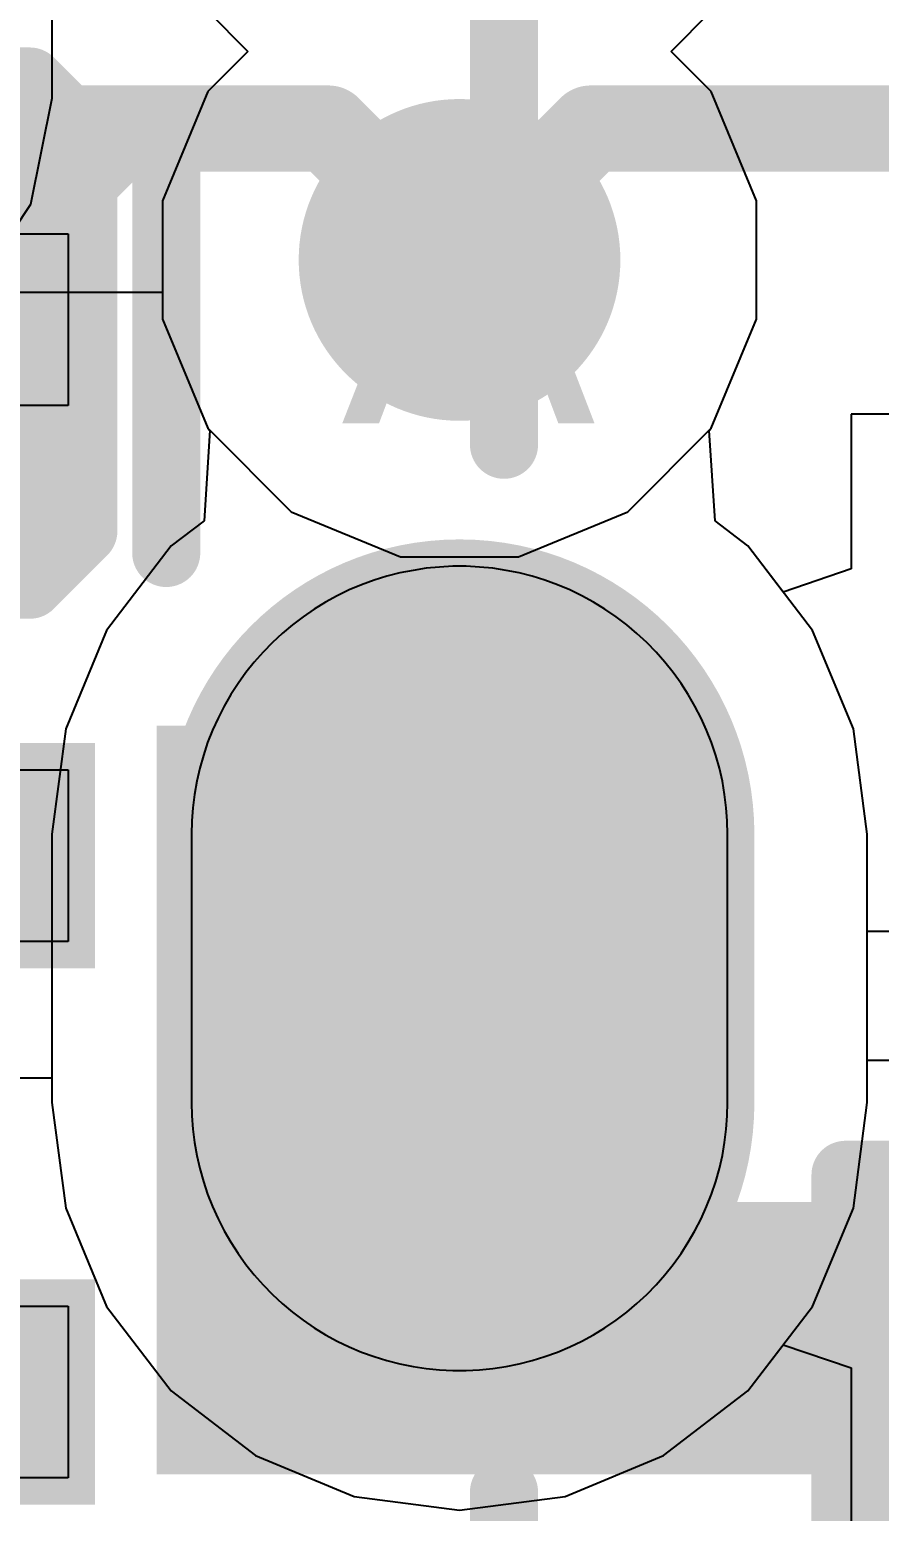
# Model space of a CAD drawing. Header units: inches. Extents: x 0 to 5271, y 0 to 5417.
# Drawn here: x 4.703 to 6.288, y 47.649 to 50.412 of the extents above; entities that cross this region are included whole.
import ezdxf

# ---------------------------------------------------------------- set-up
doc = ezdxf.new("R2010")
doc.units = ezdxf.units.IN
for name, color, linetype in [('Bottom Layer', 5, 'Continuous'), ('Bottom Overlay', 54, 'Continuous'), ('Bottom Paste', 16, 'Continuous'), ('Bottom Solder', 6, 'Continuous'), ('Drill Drawing', 1, 'Continuous'), ('L2_GND1', 16, 'Continuous'), ('L3_SIG1', 76, 'Continuous'), ('L4_PWR', 90, 'Continuous'), ('L5_GND2', 156, 'Continuous'), ('L6_SIG2', 130, 'Continuous'), ('L7_GND3', 216, 'Continuous'), ('Multi-Layer', 9, 'Continuous'), ('Pad Holes', 156, 'Continuous'), ('Top Layer', 1, 'Continuous'), ('Top Overlay', 2, 'Continuous'), ('Top Paste', 8, 'Continuous'), ('Top Solder', 216, 'Continuous'), ('Via Holes', 16, 'Continuous')]:
    doc.layers.add(name, color=color, linetype=linetype)
doc.styles.add('Arial', font='', dxfattribs={"height": 0.2})
doc.styles.get('Arial').set_extended_font_data('Arial')

# ---------------------------------------------------------------- blocks, each defined once
blk = doc.blocks.new('DFN1006_2L__B__D____________B_98')
at = {"layer": 'Bottom Layer'}
for points in [[(-0.525, 0.35), (-0.125, 0.35), (-0.125, -0.35), (-0.525, -0.35)], [(0.125, 0.35), (0.525, 0.35), (0.525, -0.35), (0.125, -0.35)]]:
    blk.add_hatch(color=5, dxfattribs=at).paths.add_polyline_path(points)
at = {"layer": 'Bottom Paste'}
for points in [[(-0.525, 0.35), (-0.125, 0.35), (-0.125, -0.35), (-0.525, -0.35)], [(0.125, 0.35), (0.525, 0.35), (0.525, -0.35), (0.125, -0.35)]]:
    blk.add_hatch(color=16, dxfattribs=at).paths.add_polyline_path(points)
at = {"layer": 'Bottom Solder'}
for points in [[(-0.5758, 0.4008), (-0.0742, 0.4008), (-0.0742, -0.4008), (-0.5758, -0.4008)], [(0.0742, 0.4008), (0.5758, 0.4008), (0.5758, -0.4008), (0.0742, -0.4008)]]:
    blk.add_hatch(color=6, dxfattribs=at).paths.add_polyline_path(points)
at = {"layer": 'Bottom Overlay'}
for points in [[(-0.5284, 0.4692, 0.127, 0.127, 0), (-0.6284, 0.3691, 0.127, 0.127, 0)], [(-0.254, 0.4692, 0.127, 0.127, 0), (-0.5284, 0.4692, 0.127, 0.127, 0)], [(0.5283, 0.4692, 0.127, 0.127, 0), (0.254, 0.4692, 0.127, 0.127, 0)], [(0.6283, 0.3691, 0.127, 0.127, 0), (0.5283, 0.4692, 0.127, 0.127, 0)], [(-0.783, 0.41, 0.127, 0.127, 0), (-0.783, -0.35, 0.127, 0.127, 0)], [(0.7829, 0.41, 0.127, 0.127, 0), (0.7829, -0.35, 0.127, 0.127, 0)], [(-0.6284, 0.3691, 0.127, 0.127, 0), (-0.6284, -0.3691, 0.127, 0.127, 0)], [(0.6283, 0.3691, 0.127, 0.127, 0), (0.6283, -0.3691, 0.127, 0.127, 0)], [(-0.5284, -0.4692, 0.127, 0.127, 0), (-0.6284, -0.3691, 0.127, 0.127, 0)], [(0.6283, -0.3691, 0.127, 0.127, 0), (0.5283, -0.4692, 0.127, 0.127, 0)], [(-0.4984, -0.4692, 0.127, 0.127, 0), (-0.5284, -0.4692, 0.127, 0.127, 0)], [(-0.254, -0.4692, 0.127, 0.127, 0), (-0.4984, -0.4692, 0.127, 0.127, 0)], [(0.4983, -0.4692, 0.127, 0.127, 0), (0.254, -0.4692, 0.127, 0.127, 0)], [(0.5283, -0.4692, 0.127, 0.127, 0), (0.4983, -0.4692, 0.127, 0.127, 0)]]:
    blk.add_lwpolyline(points, format="xyseb", dxfattribs=at)
for points in [[(-0.5601, 0.4692, 0.0635, 0.0635, 1), (-0.4966, 0.4692, 0.0635, 0.0635, 1)], [(-0.5601, 0.4692, 0.0635, 0.0635, 1), (-0.4966, 0.4692, 0.0635, 0.0635, 1)], [(-0.2858, 0.4692, 0.0635, 0.0635, 1), (-0.2223, 0.4692, 0.0635, 0.0635, 1)], [(0.2222, 0.4692, 0.0635, 0.0635, 1), (0.2857, 0.4692, 0.0635, 0.0635, 1)], [(0.4965, 0.4692, 0.0635, 0.0635, 1), (0.56, 0.4692, 0.0635, 0.0635, 1)], [(0.4965, 0.4692, 0.0635, 0.0635, 1), (0.56, 0.4692, 0.0635, 0.0635, 1)], [(-0.8147, 0.41, 0.0635, 0.0635, 1), (-0.7512, 0.41, 0.0635, 0.0635, 1)], [(0.7512, 0.41, 0.0635, 0.0635, 1), (0.8147, 0.41, 0.0635, 0.0635, 1)], [(-0.6601, 0.3691, 0.0635, 0.0635, 1), (-0.5966, 0.3691, 0.0635, 0.0635, 1)], [(-0.6601, 0.3691, 0.0635, 0.0635, 1), (-0.5966, 0.3691, 0.0635, 0.0635, 1)], [(0.5966, 0.3691, 0.0635, 0.0635, 1), (0.6601, 0.3691, 0.0635, 0.0635, 1)], [(0.5966, 0.3691, 0.0635, 0.0635, 1), (0.6601, 0.3691, 0.0635, 0.0635, 1)], [(-0.8147, -0.35, 0.0635, 0.0635, 1), (-0.7512, -0.35, 0.0635, 0.0635, 1)], [(0.7512, -0.35, 0.0635, 0.0635, 1), (0.8147, -0.35, 0.0635, 0.0635, 1)], [(-0.6601, -0.3691, 0.0635, 0.0635, 1), (-0.5966, -0.3691, 0.0635, 0.0635, 1)], [(-0.6601, -0.3691, 0.0635, 0.0635, 1), (-0.5966, -0.3691, 0.0635, 0.0635, 1)], [(0.5966, -0.3691, 0.0635, 0.0635, 1), (0.6601, -0.3691, 0.0635, 0.0635, 1)], [(0.5966, -0.3691, 0.0635, 0.0635, 1), (0.6601, -0.3691, 0.0635, 0.0635, 1)], [(-0.5601, -0.4692, 0.0635, 0.0635, 1), (-0.4966, -0.4692, 0.0635, 0.0635, 1)], [(-0.5601, -0.4692, 0.0635, 0.0635, 1), (-0.4966, -0.4692, 0.0635, 0.0635, 1)], [(-0.5301, -0.4692, 0.0635, 0.0635, 1), (-0.4666, -0.4692, 0.0635, 0.0635, 1)], [(-0.5301, -0.4692, 0.0635, 0.0635, 1), (-0.4666, -0.4692, 0.0635, 0.0635, 1)], [(-0.2858, -0.4692, 0.0635, 0.0635, 1), (-0.2223, -0.4692, 0.0635, 0.0635, 1)], [(0.2222, -0.4692, 0.0635, 0.0635, 1), (0.2857, -0.4692, 0.0635, 0.0635, 1)], [(0.4666, -0.4692, 0.0635, 0.0635, 1), (0.5301, -0.4692, 0.0635, 0.0635, 1)], [(0.4666, -0.4692, 0.0635, 0.0635, 1), (0.5301, -0.4692, 0.0635, 0.0635, 1)], [(0.4965, -0.4692, 0.0635, 0.0635, 1), (0.56, -0.4692, 0.0635, 0.0635, 1)], [(0.4965, -0.4692, 0.0635, 0.0635, 1), (0.56, -0.4692, 0.0635, 0.0635, 1)]]:
    blk.add_lwpolyline(points, format="xyseb", close=True, dxfattribs=at)
blk = doc.blocks.new('R___0402_B_149')
at = {"layer": 'Bottom Layer'}
for points in [[(-0.2413, 0.3175), (-0.2413, -0.3175), (-0.6985, -0.3175), (-0.6985, 0.3175)], [(0.6985, 0.3175), (0.6985, -0.3175), (0.2413, -0.3175), (0.2413, 0.3175)]]:
    blk.add_hatch(color=5, dxfattribs=at).paths.add_polyline_path(points)
at = {"layer": 'Bottom Paste'}
for points in [[(-0.2413, 0.3175), (-0.2413, -0.3175), (-0.6985, -0.3175), (-0.6985, 0.3175)], [(0.6985, 0.3175), (0.6985, -0.3175), (0.2413, -0.3175), (0.2413, 0.3175)]]:
    blk.add_hatch(color=16, dxfattribs=at).paths.add_polyline_path(points)
at = {"layer": 'Bottom Solder'}
for points in [[(-0.1863, 0.3725), (-0.1863, -0.3725), (-0.7535, -0.3725), (-0.7535, 0.3725)], [(0.7535, 0.3725), (0.7535, -0.3725), (0.1863, -0.3725), (0.1863, 0.3725)]]:
    blk.add_hatch(color=6, dxfattribs=at).paths.add_polyline_path(points)
at = {"layer": 'Bottom Overlay'}
for points in [[(-0.7874, 0.4064, 0.127, 0.127, 0), (-0.7874, -0.4064, 0.127, 0.127, 0)], [(0.7874, 0.4064, 0.127, 0.127, 0), (-0.7874, 0.4064, 0.127, 0.127, 0)], [(0.7874, 0.4064, 0.127, 0.127, 0), (0.7874, -0.4064, 0.127, 0.127, 0)], [(0.8128, 0.4318, 0.00323, 0.00323, 0), (-0.8128, 0.4318, 0.00323, 0.00323, 0)], [(0.7874, -0.4064, 0.127, 0.127, 0), (-0.7874, -0.4064, 0.127, 0.127, 0)]]:
    blk.add_lwpolyline(points, format="xyseb", dxfattribs=at)
for points in [[(-0.8191, 0.4064, 0.0635, 0.0635, 1), (-0.7556, 0.4064, 0.0635, 0.0635, 1)], [(-0.8191, 0.4064, 0.0635, 0.0635, 1), (-0.7556, 0.4064, 0.0635, 0.0635, 1)], [(0.7557, 0.4064, 0.0635, 0.0635, 1), (0.8192, 0.4064, 0.0635, 0.0635, 1)], [(0.7557, 0.4064, 0.0635, 0.0635, 1), (0.8192, 0.4064, 0.0635, 0.0635, 1)], [(-0.8136, 0.4318, 0.00161, 0.00161, 1), (-0.812, 0.4318, 0.00161, 0.00161, 1)], [(0.812, 0.4318, 0.00161, 0.00161, 1), (0.8136, 0.4318, 0.00161, 0.00161, 1)], [(-0.8191, -0.4064, 0.0635, 0.0635, 1), (-0.7556, -0.4064, 0.0635, 0.0635, 1)], [(-0.8191, -0.4064, 0.0635, 0.0635, 1), (-0.7556, -0.4064, 0.0635, 0.0635, 1)], [(0.7557, -0.4064, 0.0635, 0.0635, 1), (0.8192, -0.4064, 0.0635, 0.0635, 1)], [(0.7557, -0.4064, 0.0635, 0.0635, 1), (0.8192, -0.4064, 0.0635, 0.0635, 1)]]:
    blk.add_lwpolyline(points, format="xyseb", close=True, dxfattribs=at)
blk = doc.blocks.new('TYPE_C_31_D_07_150')
at = {"layer": 'Bottom Layer'}
h = blk.add_hatch(color=5, dxfattribs=at)
edge = h.paths.add_edge_path()
edge.add_arc((-2.33, 2.12), 0.5, 180, 360)
edge.add_line((-1.83, 2.12), (-1.83, 2.62))
edge.add_arc((-2.33, 2.62), 0.5, 0, 180)
edge.add_line((-2.83, 2.62), (-2.83, 2.12))
at = {"layer": 'Bottom Solder'}
h = blk.add_hatch(color=6, dxfattribs=at)
edge = h.paths.add_edge_path()
edge.add_arc((-2.33, 2.12), 0.55, 180, 360)
edge.add_line((-1.78, 2.12), (-1.78, 2.62))
edge.add_arc((-2.33, 2.62), 0.55, 0, 180)
edge.add_line((-2.88, 2.62), (-2.88, 2.12))
at = {"layer": 'L2_GND1'}
h = blk.add_hatch(color=16, dxfattribs=at)
edge = h.paths.add_edge_path()
edge.add_arc((-2.33, 2.12), 0.5, 180, 360)
edge.add_line((-1.83, 2.12), (-1.83, 2.62))
edge.add_arc((-2.33, 2.62), 0.5, 0, 180)
edge.add_line((-2.83, 2.62), (-2.83, 2.12))
at = {"layer": 'L3_SIG1'}
h = blk.add_hatch(color=76, dxfattribs=at)
edge = h.paths.add_edge_path()
edge.add_arc((-2.33, 2.12), 0.5, 180, 360)
edge.add_line((-1.83, 2.12), (-1.83, 2.62))
edge.add_arc((-2.33, 2.62), 0.5, 0, 180)
edge.add_line((-2.83, 2.62), (-2.83, 2.12))
at = {"layer": 'L4_PWR'}
h = blk.add_hatch(color=90, dxfattribs=at)
edge = h.paths.add_edge_path()
edge.add_arc((-2.33, 2.12), 0.5, 180, 360)
edge.add_line((-1.83, 2.12), (-1.83, 2.62))
edge.add_arc((-2.33, 2.62), 0.5, 0, 180)
edge.add_line((-2.83, 2.62), (-2.83, 2.12))
at = {"layer": 'L5_GND2'}
h = blk.add_hatch(color=156, dxfattribs=at)
edge = h.paths.add_edge_path()
edge.add_arc((-2.33, 2.12), 0.5, 180, 360)
edge.add_line((-1.83, 2.12), (-1.83, 2.62))
edge.add_arc((-2.33, 2.62), 0.5, 0, 180)
edge.add_line((-2.83, 2.62), (-2.83, 2.12))
at = {"layer": 'L6_SIG2'}
h = blk.add_hatch(color=130, dxfattribs=at)
edge = h.paths.add_edge_path()
edge.add_arc((-2.33, 2.12), 0.5, 180, 360)
edge.add_line((-1.83, 2.12), (-1.83, 2.62))
edge.add_arc((-2.33, 2.62), 0.5, 0, 180)
edge.add_line((-2.83, 2.62), (-2.83, 2.12))
at = {"layer": 'L7_GND3'}
h = blk.add_hatch(color=216, dxfattribs=at)
edge = h.paths.add_edge_path()
edge.add_arc((-2.33, 2.12), 0.5, 180, 360)
edge.add_line((-1.83, 2.12), (-1.83, 2.62))
edge.add_arc((-2.33, 2.62), 0.5, 0, 180)
edge.add_line((-2.83, 2.62), (-2.83, 2.12))
at = {"layer": 'Multi-Layer'}
h = blk.add_hatch(color=9, dxfattribs=at)
edge = h.paths.add_edge_path()
edge.add_arc((-2.33, 2.12), 0.5, 180, 360)
edge.add_line((-1.83, 2.12), (-1.83, 2.62))
edge.add_arc((-2.33, 2.62), 0.5, 0, 180)
edge.add_line((-2.83, 2.62), (-2.83, 2.12))
at = {"layer": 'Pad Holes'}
h = blk.add_hatch(color=7, dxfattribs=at)
edge = h.paths.add_edge_path()
edge.add_arc((-2.33, 2.095), 0.325, 180, 360)
edge.add_line((-2.005, 2.095), (-2.005, 2.645))
edge.add_arc((-2.33, 2.645), 0.325, 0, 180)
edge.add_line((-2.655, 2.645), (-2.655, 2.095))
at = {"layer": 'Top Layer'}
for points in [[(-1.6, 3.3199), (-0.4, 3.3199), (-0.4, 3), (-1.6, 3)], [(-1.6, 2.3199), (-0.4, 2.3199), (-0.4, 2), (-1.6, 2)], [(-1.6, 1.3199), (-0.4, 1.3199), (-0.4, 1), (-1.6, 1)]]:
    blk.add_hatch(color=1, dxfattribs=at).paths.add_polyline_path(points)
h = blk.add_hatch(color=1, dxfattribs=at)
edge = h.paths.add_edge_path()
edge.add_arc((-2.33, 2.12), 0.5, 180, 360)
edge.add_line((-1.83, 2.12), (-1.83, 2.62))
edge.add_arc((-2.33, 2.62), 0.5, 0, 180)
edge.add_line((-2.83, 2.62), (-2.83, 2.12))
at = {"layer": 'Top Solder'}
for points in [[(-1.65, 3.37), (-0.35, 3.37), (-0.35, 2.9499), (-1.65, 2.9499)], [(-1.65, 2.37), (-0.35, 2.37), (-0.35, 1.9499), (-1.65, 1.9499)], [(-1.65, 1.37), (-0.35, 1.37), (-0.35, 0.9499), (-1.65, 0.9499)]]:
    blk.add_hatch(color=216, dxfattribs=at).paths.add_polyline_path(points)
h = blk.add_hatch(color=216, dxfattribs=at)
edge = h.paths.add_edge_path()
edge.add_arc((-2.33, 2.12), 0.55, 180, 360)
edge.add_line((-1.78, 2.12), (-1.78, 2.62))
edge.add_arc((-2.33, 2.62), 0.55, 0, 180)
edge.add_line((-2.88, 2.62), (-2.88, 2.12))
at = {"layer": 'Top Overlay'}
for points in [[(-2.413, 4.4449, 0.127, 0.127, 0), (-2.413, 3.3463, 0.127, 0.127, 0)], [(-2.413, 1.3935, 0.127, 0.127, 0), (-2.413, -1.3937, 0.127, 0.127, 0)]]:
    blk.add_lwpolyline(points, format="xyseb", dxfattribs=at)
for points in [[(-2.4447, 3.3463, 0.0635, 0.0635, 1), (-2.3812, 3.3463, 0.0635, 0.0635, 1)], [(-2.4447, 1.3935, 0.0635, 0.0635, 1), (-2.3812, 1.3935, 0.0635, 0.0635, 1)]]:
    blk.add_lwpolyline(points, format="xyseb", close=True, dxfattribs=at)
at = {"layer": 'Top Paste'}
for p, q in [((-1.6, 3), (-1.6, 3.32)), ((-1.6, 3.32), (-0.4, 3.32)), ((-2.4655, 3.1014), (-2.4893, 3.094)), ((-2.4413, 3.1075), (-2.4655, 3.1014)), ((-2.4169, 3.1125), (-2.4413, 3.1075)), ((-2.3922, 3.1162), (-2.4169, 3.1125)), ((-2.3674, 3.1187), (-2.3922, 3.1162)), ((-2.3425, 3.1199), (-2.3674, 3.1187)), ((-2.3176, 3.1199), (-2.3425, 3.1199)), ((-2.2927, 3.1187), (-2.3176, 3.1199)), ((-2.2679, 3.1162), (-2.2927, 3.1187)), ((-2.2433, 3.1125), (-2.2679, 3.1162)), ((-2.2188, 3.1075), (-2.2433, 3.1125)), ((-2.1947, 3.1014), (-2.2188, 3.1075)), ((-2.1708, 3.094), (-2.1947, 3.1014)), ((-2.5357, 3.0758), (-2.5582, 3.065)), ((-2.5127, 3.0855), (-2.5357, 3.0758)), ((-2.4893, 3.094), (-2.5127, 3.0855)), ((-2.1474, 3.0855), (-2.1708, 3.094)), ((-2.1244, 3.0758), (-2.1474, 3.0855)), ((-2.102, 3.065), (-2.1244, 3.0758)), ((-2.6013, 3.0401), (-2.6219, 3.026)), ((-2.5801, 3.0531), (-2.6013, 3.0401)), ((-2.5582, 3.065), (-2.5801, 3.0531)), ((-2.0801, 3.0531), (-2.102, 3.065)), ((-2.0588, 3.0401), (-2.0801, 3.0531)), ((-2.0382, 3.026), (-2.0588, 3.0401)), ((-2.6219, 3.026), (-2.6418, 3.011)), ((-2.0183, 3.011), (-2.0382, 3.026)), ((-2.6609, 2.9949), (-2.6792, 2.978)), ((-2.6418, 3.011), (-2.6609, 2.9949)), ((-1.9992, 2.9949), (-2.0183, 3.011)), ((-1.9809, 2.978), (-1.9992, 2.9949)), ((-0.4, 3), (-1.6, 3)), ((-2.6966, 2.9601), (-2.7131, 2.9414)), ((-2.6792, 2.978), (-2.6966, 2.9601)), ((-1.9635, 2.9601), (-1.9809, 2.978)), ((-1.947, 2.9414), (-1.9635, 2.9601)), ((-2.7131, 2.9414), (-2.7286, 2.922)), ((-1.9315, 2.922), (-1.947, 2.9414)), ((-2.7432, 2.9017), (-2.7567, 2.8808)), ((-2.7286, 2.922), (-2.7432, 2.9017)), ((-1.9169, 2.9017), (-1.9315, 2.922)), ((-1.9034, 2.8808), (-1.9169, 2.9017)), ((-2.7567, 2.8808), (-2.7692, 2.8592)), ((-1.891, 2.8592), (-1.9034, 2.8808)), ((-2.7692, 2.8592), (-2.7806, 2.837)), ((-1.8796, 2.837), (-1.891, 2.8592)), ((-2.7806, 2.837), (-2.7908, 2.8143)), ((-1.8693, 2.8143), (-1.8796, 2.837)), ((-2.7999, 2.7911), (-2.8078, 2.7674)), ((-2.7908, 2.8143), (-2.7999, 2.7911)), ((-1.8602, 2.7911), (-1.8693, 2.8143)), ((-1.8523, 2.7674), (-1.8602, 2.7911)), ((-2.8078, 2.7674), (-2.8146, 2.7434)), ((-1.8455, 2.7434), (-1.8523, 2.7674)), ((-2.8146, 2.7434), (-2.8202, 2.7191)), ((-1.84, 2.7191), (-1.8455, 2.7434)), ((-2.8202, 2.7191), (-2.8245, 2.6946)), ((-1.8357, 2.6946), (-1.84, 2.7191)), ((-2.8245, 2.6946), (-2.8276, 2.6698)), ((-1.8326, 2.6698), (-1.8357, 2.6946)), ((-2.8276, 2.6698), (-2.8295, 2.645)), ((-1.8307, 2.645), (-1.8326, 2.6698)), ((-2.8295, 2.645), (-2.8301, 2.6201)), ((-1.8301, 2.6201), (-1.8307, 2.645)), ((-2.8301, 2.6201), (-2.8301, 2.1201)), ((-1.8301, 2.1201), (-1.8301, 2.6201)), ((-1.6, 2), (-1.6, 2.32)), ((-1.6, 2.32), (-0.4, 2.32)), ((-2.8301, 2.1201), (-2.8295, 2.0951)), ((-1.8307, 2.0951), (-1.8301, 2.1201)), ((-2.8295, 2.0951), (-2.8276, 2.0703)), ((-1.8326, 2.0703), (-1.8307, 2.0951)), ((-2.8276, 2.0703), (-2.8245, 2.0455)), ((-2.8245, 2.0455), (-2.8202, 2.021)), ((-1.84, 2.021), (-1.8357, 2.0455)), ((-1.8357, 2.0455), (-1.8326, 2.0703)), ((-2.8202, 2.021), (-2.8146, 1.9967)), ((-1.8455, 1.9967), (-1.84, 2.021)), ((-2.8146, 1.9967), (-2.8078, 1.9727)), ((-1.8523, 1.9727), (-1.8455, 1.9967)), ((-0.4, 2), (-1.6, 2)), ((-2.8078, 1.9727), (-2.7999, 1.949)), ((-1.8602, 1.949), (-1.8523, 1.9727)), ((-2.7999, 1.949), (-2.7908, 1.9259)), ((-1.8693, 1.9259), (-1.8602, 1.949)), ((-2.7908, 1.9259), (-2.7806, 1.9031)), ((-1.8796, 1.9031), (-1.8693, 1.9259)), ((-2.7806, 1.9031), (-2.7692, 1.8809)), ((-2.7692, 1.8809), (-2.7567, 1.8594)), ((-1.9034, 1.8594), (-1.891, 1.8809)), ((-1.891, 1.8809), (-1.8796, 1.9031)), ((-2.7567, 1.8594), (-2.7432, 1.8384)), ((-1.9169, 1.8384), (-1.9034, 1.8594)), ((-2.7432, 1.8384), (-2.7286, 1.8182)), ((-1.9315, 1.8182), (-1.9169, 1.8384)), ((-2.7286, 1.8182), (-2.7131, 1.7987)), ((-2.7131, 1.7987), (-2.6966, 1.78)), ((-1.9635, 1.78), (-1.947, 1.7987)), ((-1.947, 1.7987), (-1.9315, 1.8182)), ((-2.6966, 1.78), (-2.6792, 1.7621)), ((-1.9809, 1.7621), (-1.9635, 1.78)), ((-2.6792, 1.7621), (-2.6609, 1.7452)), ((-2.6609, 1.7452), (-2.6418, 1.7292)), ((-2.0183, 1.7292), (-1.9992, 1.7452)), ((-1.9992, 1.7452), (-1.9809, 1.7621)), ((-2.6418, 1.7292), (-2.6219, 1.7141)), ((-2.6219, 1.7141), (-2.6013, 1.7)), ((-2.0588, 1.7), (-2.0382, 1.7141)), ((-2.0382, 1.7141), (-2.0183, 1.7292)), ((-2.6013, 1.7), (-2.5801, 1.687)), ((-2.5801, 1.687), (-2.5582, 1.6751)), ((-2.102, 1.6751), (-2.0801, 1.687)), ((-2.0801, 1.687), (-2.0588, 1.7)), ((-2.5582, 1.6751), (-2.5357, 1.6643)), ((-2.5357, 1.6643), (-2.5127, 1.6546)), ((-2.1474, 1.6546), (-2.1244, 1.6643)), ((-2.1244, 1.6643), (-2.102, 1.6751)), ((-2.5127, 1.6546), (-2.4893, 1.6461)), ((-2.4893, 1.6461), (-2.4655, 1.6388)), ((-2.4655, 1.6388), (-2.4413, 1.6326)), ((-2.4413, 1.6326), (-2.4169, 1.6277)), ((-2.2433, 1.6277), (-2.2188, 1.6326)), ((-2.2188, 1.6326), (-2.1947, 1.6388)), ((-2.1947, 1.6388), (-2.1708, 1.6461)), ((-2.1708, 1.6461), (-2.1474, 1.6546)), ((-2.4169, 1.6277), (-2.3922, 1.6239)), ((-2.3922, 1.6239), (-2.3674, 1.6215)), ((-2.3674, 1.6215), (-2.3425, 1.6202)), ((-2.3425, 1.6202), (-2.3176, 1.6202)), ((-2.3176, 1.6202), (-2.2927, 1.6215)), ((-2.2927, 1.6215), (-2.2679, 1.6239)), ((-2.2679, 1.6239), (-2.2433, 1.6277)), ((-1.6, 1), (-1.6, 1.32)), ((-1.6, 1.32), (-0.4, 1.32)), ((-0.4, 1), (-1.6, 1))]:
    blk.add_line(p, q, dxfattribs=at)

msp = doc.modelspace()

# ---------------------------------------------------------------- hatches: boundary and pattern name
at = {"layer": 'Bottom Layer'}
h = msp.add_hatch(color=5, dxfattribs=at)
edge = h.paths.add_edge_path()
edge.add_arc((5.505, 49.9825), 0.3, 0, 360)
msp.add_hatch(color=5, dxfattribs=at).paths.add_polyline_path([(4.9399, 47.7176), (6.005, 47.7176), (6.005, 49.1139), (4.9399, 49.1139)])
at = {"layer": 'L2_GND1'}
h = msp.add_hatch(color=16, dxfattribs=at)
edge = h.paths.add_edge_path()
edge.add_arc((5.505, 49.9825), 0.3, 0, 360)
at = {"layer": 'L3_SIG1'}
h = msp.add_hatch(color=76, dxfattribs=at)
edge = h.paths.add_edge_path()
edge.add_arc((5.505, 49.9825), 0.3, 0, 360)
at = {"layer": 'L4_PWR'}
h = msp.add_hatch(color=90, dxfattribs=at)
edge = h.paths.add_edge_path()
edge.add_arc((5.505, 49.9825), 0.3, 0, 360)
at = {"layer": 'L5_GND2'}
h = msp.add_hatch(color=156, dxfattribs=at)
edge = h.paths.add_edge_path()
edge.add_arc((5.505, 49.9825), 0.3, 0, 360)
at = {"layer": 'L6_SIG2'}
h = msp.add_hatch(color=130, dxfattribs=at)
edge = h.paths.add_edge_path()
edge.add_arc((5.505, 49.9825), 0.3, 0, 360)
at = {"layer": 'L7_GND3'}
h = msp.add_hatch(color=216, dxfattribs=at)
edge = h.paths.add_edge_path()
edge.add_arc((5.505, 49.9825), 0.3, 0, 360)
at = {"layer": 'Top Layer'}
h = msp.add_hatch(color=1, dxfattribs=at)
edge = h.paths.add_edge_path()
edge.add_arc((5.505, 49.9825), 0.3, 0, 360)
at = {"layer": 'Via Holes'}
h = msp.add_hatch(color=7, dxfattribs=at)
edge = h.paths.add_edge_path()
edge.add_arc((5.505, 49.9825), 0.15, 0, 360)

# ---------------------------------------------------------------- linework, layer by layer
at = {"layer": 'Bottom Layer'}
for p, q in [((6.2655, 48.4896), (6.2655, 48.7308)), ((6.2655, 48.7308), (7.9582, 48.7308)), ((6.5424, 48.4896), (6.2655, 48.4896))]:
    msp.add_line(p, q, dxfattribs=at)
for points in [[(4.5, 49.8459, 0.1608, 0.1608, 0), (4.8816, 50.2275, 0.1608, 0.1608, 0)], [(4.8816, 50.2275, 0.1608, 0.1608, 0), (5.26, 50.2275, 0.1608, 0.1608, 0)], [(5.26, 50.2275, 0.1608, 0.1608, 0), (5.505, 49.9825, 0.1608, 0.1608, 0)], [(5.505, 49.9825, 0.1608, 0.1608, 0), (5.75, 50.2275, 0.1608, 0.1608, 0)], [(5.75, 50.2275, 0.1608, 0.1608, 0), (7.0421, 50.2275, 0.1608, 0.1608, 0)], [(5.3086, 48.465, 0.508, 0.508, 0), (5.505, 48.6614, 0.508, 0.508, 0)], [(5.3086, 47.9716, 0.508, 0.508, 0), (6.5424, 47.9716, 0.508, 0.508, 0)]]:
    msp.add_lwpolyline(points, format="xyseb", dxfattribs=at)
for points in [[(4.8414, 50.2275, 0.0804, 0.0804, 1), (4.9218, 50.2275, 0.0804, 0.0804, 1)], [(4.8414, 50.2275, 0.0804, 0.0804, 1), (4.9218, 50.2275, 0.0804, 0.0804, 1)], [(5.2198, 50.2275, 0.0804, 0.0804, 1), (5.3002, 50.2275, 0.0804, 0.0804, 1)], [(5.2198, 50.2275, 0.0804, 0.0804, 1), (5.3002, 50.2275, 0.0804, 0.0804, 1)], [(5.7098, 50.2275, 0.0804, 0.0804, 1), (5.7902, 50.2275, 0.0804, 0.0804, 1)], [(5.7098, 50.2275, 0.0804, 0.0804, 1), (5.7902, 50.2275, 0.0804, 0.0804, 1)], [(5.4648, 49.9825, 0.0804, 0.0804, 1), (5.5452, 49.9825, 0.0804, 0.0804, 1)], [(5.4648, 49.9825, 0.0804, 0.0804, 1), (5.5452, 49.9825, 0.0804, 0.0804, 1)], [(5.378, 48.6614, 0.254, 0.254, 1), (5.632, 48.6614, 0.254, 0.254, 1)], [(5.1816, 48.465, 0.254, 0.254, 1), (5.4356, 48.465, 0.254, 0.254, 1)], [(5.1816, 47.9716, 0.254, 0.254, 1), (5.4356, 47.9716, 0.254, 0.254, 1)]]:
    msp.add_lwpolyline(points, format="xyseb", close=True, dxfattribs=at)
at = {"layer": 'Drill Drawing'}
for points in [[(5.251, 48.9154, 0.0508, 0.0508, 0), (5.505, 48.7884, 0.0508, 0.0508, 0)], [(5.251, 48.9154, 0.0508, 0.0508, 0), (5.378, 48.6614, 0.0508, 0.0508, 0)], [(5.505, 48.7884, 0.0508, 0.0508, 0), (5.759, 48.9154, 0.0508, 0.0508, 0)], [(5.632, 48.6614, 0.0508, 0.0508, 0), (5.759, 48.9154, 0.0508, 0.0508, 0)], [(5.3526, 48.8138, 0.0508, 0.0508, 0), (5.505, 48.7376, 0.0508, 0.0508, 0)], [(5.3526, 48.8138, 0.0508, 0.0508, 0), (5.4288, 48.6614, 0.0508, 0.0508, 0)], [(5.505, 48.7376, 0.0508, 0.0508, 0), (5.6574, 48.8138, 0.0508, 0.0508, 0)], [(5.5812, 48.6614, 0.0508, 0.0508, 0), (5.6574, 48.8138, 0.0508, 0.0508, 0)], [(5.251, 48.4074, 0.0508, 0.0508, 0), (5.378, 48.6614, 0.0508, 0.0508, 0)], [(5.3526, 48.509, 0.0508, 0.0508, 0), (5.4288, 48.6614, 0.0508, 0.0508, 0)], [(5.5812, 48.6614, 0.0508, 0.0508, 0), (5.6574, 48.509, 0.0508, 0.0508, 0)], [(5.632, 48.6614, 0.0508, 0.0508, 0), (5.759, 48.4074, 0.0508, 0.0508, 0)], [(5.3526, 48.509, 0.0508, 0.0508, 0), (5.505, 48.5852, 0.0508, 0.0508, 0)], [(5.505, 48.5852, 0.0508, 0.0508, 0), (5.6574, 48.509, 0.0508, 0.0508, 0)], [(5.251, 48.4074, 0.0508, 0.0508, 0), (5.505, 48.5344, 0.0508, 0.0508, 0)], [(5.505, 48.5344, 0.0508, 0.0508, 0), (5.759, 48.4074, 0.0508, 0.0508, 0)]]:
    msp.add_lwpolyline(points, format="xyseb", dxfattribs=at)
for points in [[(5.2383, 48.9154, 0.0254, 0.0254, 1), (5.2637, 48.9154, 0.0254, 0.0254, 1)], [(5.2383, 48.9154, 0.0254, 0.0254, 1), (5.2637, 48.9154, 0.0254, 0.0254, 1)], [(5.7463, 48.9154, 0.0254, 0.0254, 1), (5.7717, 48.9154, 0.0254, 0.0254, 1)], [(5.7463, 48.9154, 0.0254, 0.0254, 1), (5.7717, 48.9154, 0.0254, 0.0254, 1)], [(5.3399, 48.8138, 0.0254, 0.0254, 1), (5.3653, 48.8138, 0.0254, 0.0254, 1)], [(5.3399, 48.8138, 0.0254, 0.0254, 1), (5.3653, 48.8138, 0.0254, 0.0254, 1)], [(5.6447, 48.8138, 0.0254, 0.0254, 1), (5.6701, 48.8138, 0.0254, 0.0254, 1)], [(5.6447, 48.8138, 0.0254, 0.0254, 1), (5.6701, 48.8138, 0.0254, 0.0254, 1)], [(5.4923, 48.7884, 0.0254, 0.0254, 1), (5.5177, 48.7884, 0.0254, 0.0254, 1)], [(5.4923, 48.7884, 0.0254, 0.0254, 1), (5.5177, 48.7884, 0.0254, 0.0254, 1)], [(5.4923, 48.7376, 0.0254, 0.0254, 1), (5.5177, 48.7376, 0.0254, 0.0254, 1)], [(5.4923, 48.7376, 0.0254, 0.0254, 1), (5.5177, 48.7376, 0.0254, 0.0254, 1)], [(5.3653, 48.6614, 0.0254, 0.0254, 1), (5.3907, 48.6614, 0.0254, 0.0254, 1)], [(5.3653, 48.6614, 0.0254, 0.0254, 1), (5.3907, 48.6614, 0.0254, 0.0254, 1)], [(5.4161, 48.6614, 0.0254, 0.0254, 1), (5.4415, 48.6614, 0.0254, 0.0254, 1)], [(5.4161, 48.6614, 0.0254, 0.0254, 1), (5.4415, 48.6614, 0.0254, 0.0254, 1)], [(5.5685, 48.6614, 0.0254, 0.0254, 1), (5.5939, 48.6614, 0.0254, 0.0254, 1)], [(5.5685, 48.6614, 0.0254, 0.0254, 1), (5.5939, 48.6614, 0.0254, 0.0254, 1)], [(5.6193, 48.6614, 0.0254, 0.0254, 1), (5.6447, 48.6614, 0.0254, 0.0254, 1)], [(5.6193, 48.6614, 0.0254, 0.0254, 1), (5.6447, 48.6614, 0.0254, 0.0254, 1)], [(5.4923, 48.5852, 0.0254, 0.0254, 1), (5.5177, 48.5852, 0.0254, 0.0254, 1)], [(5.4923, 48.5852, 0.0254, 0.0254, 1), (5.5177, 48.5852, 0.0254, 0.0254, 1)], [(5.4923, 48.5344, 0.0254, 0.0254, 1), (5.5177, 48.5344, 0.0254, 0.0254, 1)], [(5.4923, 48.5344, 0.0254, 0.0254, 1), (5.5177, 48.5344, 0.0254, 0.0254, 1)], [(5.3399, 48.509, 0.0254, 0.0254, 1), (5.3653, 48.509, 0.0254, 0.0254, 1)], [(5.3399, 48.509, 0.0254, 0.0254, 1), (5.3653, 48.509, 0.0254, 0.0254, 1)], [(5.6447, 48.509, 0.0254, 0.0254, 1), (5.6701, 48.509, 0.0254, 0.0254, 1)], [(5.6447, 48.509, 0.0254, 0.0254, 1), (5.6701, 48.509, 0.0254, 0.0254, 1)], [(5.2383, 48.4074, 0.0254, 0.0254, 1), (5.2637, 48.4074, 0.0254, 0.0254, 1)], [(5.2383, 48.4074, 0.0254, 0.0254, 1), (5.2637, 48.4074, 0.0254, 0.0254, 1)], [(5.7463, 48.4074, 0.0254, 0.0254, 1), (5.7717, 48.4074, 0.0254, 0.0254, 1)], [(5.7463, 48.4074, 0.0254, 0.0254, 1), (5.7717, 48.4074, 0.0254, 0.0254, 1)]]:
    msp.add_lwpolyline(points, format="xyseb", close=True, dxfattribs=at)
at = {"layer": 'L2_GND1'}
for p, q in [((5.0353, 50.4465), (5.1104, 50.3714)), ((5.8996, 50.3714), (5.9746, 50.4465)), ((5.1104, 50.3714), (5.0353, 50.2963)), ((5.9746, 50.2963), (5.8996, 50.3714)), ((5.0353, 50.2963), (4.951, 50.0927)), ((6.059, 50.0927), (5.9746, 50.2963)), ((4.951, 50.0927), (4.951, 49.8723)), ((6.059, 49.8723), (6.059, 50.0927)), ((4.951, 49.8723), (5.0353, 49.6687)), ((5.9746, 49.6687), (6.059, 49.8723)), ((5.0353, 49.6687), (5.1912, 49.5128)), ((5.8188, 49.5128), (5.9746, 49.6687)), ((5.1912, 49.5128), (5.3948, 49.4285)), ((5.6152, 49.4285), (5.8188, 49.5128)), ((5.3948, 49.4285), (5.6152, 49.4285))]:
    msp.add_line(p, q, dxfattribs=at)
at = {"layer": 'L3_SIG1'}
for p, q in [((5.8996, 50.3714), (5.9746, 50.4465)), ((5.9746, 50.2963), (5.8996, 50.3714)), ((6.059, 50.0927), (5.9746, 50.2963)), ((6.059, 49.8723), (6.059, 50.0927)), ((2.202, 49.9221), (4.951, 49.9221)), ((4.951, 49.9221), (4.951, 49.8723)), ((4.951, 49.8723), (5.0353, 49.6687)), ((5.9746, 49.6687), (6.059, 49.8723)), ((5.0394, 49.6646), (5.0284, 49.496)), ((5.0353, 49.6687), (5.0394, 49.6646)), ((5.9706, 49.6646), (5.9746, 49.6687)), ((5.9816, 49.496), (5.9706, 49.6646)), ((5.0284, 49.496), (4.9672, 49.4491)), ((6.0427, 49.4491), (5.9816, 49.496)), ((4.9672, 49.4491), (4.8464, 49.2916)), ((6.1636, 49.2916), (6.0427, 49.4491)), ((4.8464, 49.2916), (4.7704, 49.1082)), ((6.2396, 49.1082), (6.1636, 49.2916)), ((4.7704, 49.1082), (4.7445, 48.9114)), ((6.2655, 48.9114), (6.2396, 49.1082)), ((4.7445, 48.9114), (4.7445, 48.4114)), ((6.2655, 48.4114), (6.2655, 48.9114)), ((4.7445, 48.4114), (4.7704, 48.2145)), ((6.2396, 48.2145), (6.2655, 48.4114)), ((4.7704, 48.2145), (4.8464, 48.0311)), ((6.1636, 48.0311), (6.2396, 48.2145)), ((4.8464, 48.0311), (4.9672, 47.8736)), ((6.0427, 47.8736), (6.1636, 48.0311)), ((4.9672, 47.8736), (5.1247, 47.7528)), ((5.8852, 47.7528), (6.0427, 47.8736)), ((5.1247, 47.7528), (5.3082, 47.6768)), ((5.7018, 47.6768), (5.8852, 47.7528)), ((5.3082, 47.6768), (5.505, 47.6509)), ((5.505, 47.6509), (5.7018, 47.6768))]:
    msp.add_line(p, q, dxfattribs=at)
for points in [[(3.7676, 50.2451, 0.1256, 0.1256, 0), (5.2424, 50.2451, 0.1256, 0.1256, 0)], [(5.2424, 50.2451, 0.1256, 0.1256, 0), (5.505, 49.9825, 0.1256, 0.1256, 0)]]:
    msp.add_lwpolyline(points, format="xyseb", dxfattribs=at)
for points in [[(5.211, 50.2451, 0.0628, 0.0628, 1), (5.2738, 50.2451, 0.0628, 0.0628, 1)], [(5.211, 50.2451, 0.0628, 0.0628, 1), (5.2738, 50.2451, 0.0628, 0.0628, 1)], [(5.4736, 49.9825, 0.0628, 0.0628, 1), (5.5364, 49.9825, 0.0628, 0.0628, 1)]]:
    msp.add_lwpolyline(points, format="xyseb", close=True, dxfattribs=at)
at = {"layer": 'L4_PWR'}
for p, q in [((4.7451, 50.2844), (4.7451, 51.3031)), ((5.0353, 50.4465), (5.1104, 50.3714)), ((5.8996, 50.3714), (5.9746, 50.4465)), ((5.1104, 50.3714), (5.0353, 50.2963)), ((5.9746, 50.2963), (5.8996, 50.3714)), ((5.0353, 50.2963), (4.951, 50.0927)), ((6.059, 50.0927), (5.9746, 50.2963)), ((4.7056, 50.0862), (4.7451, 50.2844)), ((4.7451, 50.2844), (4.7451, 50.2844)), ((4.5934, 49.9182), (4.7056, 50.0862)), ((4.951, 50.0927), (4.951, 49.8723)), ((6.059, 49.8723), (6.059, 50.0927)), ((4.951, 49.8723), (5.0353, 49.6687)), ((5.9746, 49.6687), (6.059, 49.8723)), ((5.0394, 49.6646), (5.0284, 49.496)), ((5.0353, 49.6687), (5.0394, 49.6646)), ((5.9706, 49.6646), (5.9746, 49.6687)), ((5.9816, 49.496), (5.9706, 49.6646)), ((5.0284, 49.496), (4.9672, 49.4491)), ((6.0427, 49.4491), (5.9816, 49.496)), ((4.9672, 49.4491), (4.8464, 49.2916)), ((6.1636, 49.2916), (6.0427, 49.4491)), ((4.8464, 49.2916), (4.7704, 49.1082)), ((6.2396, 49.1082), (6.1636, 49.2916)), ((4.7704, 49.1082), (4.7445, 48.9114)), ((6.2655, 48.9114), (6.2396, 49.1082)), ((4.7445, 48.9114), (4.7445, 48.4114)), ((6.2655, 48.4114), (6.2655, 48.9114)), ((4.7445, 48.4114), (4.7704, 48.2145)), ((6.2396, 48.2145), (6.2655, 48.4114)), ((4.7704, 48.2145), (4.8464, 48.0311)), ((6.1636, 48.0311), (6.2396, 48.2145)), ((4.8464, 48.0311), (4.9672, 47.8736)), ((6.0427, 47.8736), (6.1636, 48.0311)), ((4.9672, 47.8736), (5.1247, 47.7528)), ((5.8852, 47.7528), (6.0427, 47.8736)), ((5.1247, 47.7528), (5.3082, 47.6768)), ((5.7018, 47.6768), (5.8852, 47.7528)), ((5.3082, 47.6768), (5.505, 47.6509)), ((5.505, 47.6509), (5.7018, 47.6768))]:
    msp.add_line(p, q, dxfattribs=at)
at = {"layer": 'L5_GND2'}
for p, q in [((5.0353, 50.4465), (5.1104, 50.3714)), ((5.8996, 50.3714), (5.9746, 50.4465)), ((5.1104, 50.3714), (5.0353, 50.2963)), ((5.9746, 50.2963), (5.8996, 50.3714)), ((5.0353, 50.2963), (4.951, 50.0927)), ((6.059, 50.0927), (5.9746, 50.2963)), ((4.951, 50.0927), (4.951, 49.8723)), ((6.059, 49.8723), (6.059, 50.0927)), ((4.951, 49.8723), (5.0353, 49.6687)), ((5.9746, 49.6687), (6.059, 49.8723)), ((5.0394, 49.6646), (5.0284, 49.496)), ((5.0353, 49.6687), (5.0394, 49.6646)), ((5.9706, 49.6646), (5.9746, 49.6687)), ((5.9816, 49.496), (5.9706, 49.6646)), ((5.0284, 49.496), (4.9672, 49.4491)), ((6.0427, 49.4491), (5.9816, 49.496)), ((4.9672, 49.4491), (4.8464, 49.2916)), ((6.1636, 49.2916), (6.0427, 49.4491)), ((4.8464, 49.2916), (4.7704, 49.1082)), ((6.2396, 49.1082), (6.1636, 49.2916)), ((4.7704, 49.1082), (4.7445, 48.9114)), ((6.2655, 48.9114), (6.2396, 49.1082)), ((4.7445, 48.9114), (4.7445, 48.4114)), ((6.2655, 48.4114), (6.2655, 48.9114)), ((4.7445, 48.4114), (4.7704, 48.2145)), ((6.2396, 48.2145), (6.2655, 48.4114)), ((4.7704, 48.2145), (4.8464, 48.0311)), ((6.1636, 48.0311), (6.2396, 48.2145)), ((4.8464, 48.0311), (4.9672, 47.8736)), ((6.0427, 47.8736), (6.1636, 48.0311)), ((4.9672, 47.8736), (5.1247, 47.7528)), ((5.8852, 47.7528), (6.0427, 47.8736)), ((5.1247, 47.7528), (5.3082, 47.6768)), ((5.7018, 47.6768), (5.8852, 47.7528)), ((5.3082, 47.6768), (5.505, 47.6509)), ((5.505, 47.6509), (5.7018, 47.6768))]:
    msp.add_line(p, q, dxfattribs=at)
at = {"layer": 'L6_SIG2'}
for p, q in [((5.0353, 50.4465), (5.1104, 50.3714)), ((5.8996, 50.3714), (5.9746, 50.4465)), ((5.1104, 50.3714), (5.0353, 50.2963)), ((5.9746, 50.2963), (5.8996, 50.3714)), ((5.0353, 50.2963), (4.951, 50.0927)), ((6.059, 50.0927), (5.9746, 50.2963)), ((4.951, 50.0927), (4.951, 49.8723)), ((6.059, 49.8723), (6.059, 50.0927)), ((4.951, 49.8723), (5.0353, 49.6687)), ((5.9746, 49.6687), (6.059, 49.8723)), ((5.0394, 49.6646), (5.0284, 49.496)), ((5.0353, 49.6687), (5.0394, 49.6646)), ((5.9706, 49.6646), (5.9746, 49.6687)), ((5.9816, 49.496), (5.9706, 49.6646)), ((5.0284, 49.496), (4.9672, 49.4491)), ((6.0427, 49.4491), (5.9816, 49.496)), ((4.9672, 49.4491), (4.8464, 49.2916)), ((6.1636, 49.2916), (6.0427, 49.4491)), ((4.8464, 49.2916), (4.7704, 49.1082)), ((6.2396, 49.1082), (6.1636, 49.2916)), ((4.7704, 49.1082), (4.7445, 48.9114)), ((6.2655, 48.9114), (6.2396, 49.1082)), ((4.7445, 48.9114), (4.7445, 48.4114)), ((6.2655, 48.4114), (6.2655, 48.9114)), ((4.7445, 48.4114), (4.7704, 48.2145)), ((6.2396, 48.2145), (6.2655, 48.4114)), ((4.7704, 48.2145), (4.8464, 48.0311)), ((6.1636, 48.0311), (6.2396, 48.2145)), ((4.8464, 48.0311), (4.9672, 47.8736)), ((6.0427, 47.8736), (6.1636, 48.0311)), ((4.9672, 47.8736), (5.1247, 47.7528)), ((5.8852, 47.7528), (6.0427, 47.8736)), ((5.1247, 47.7528), (5.3082, 47.6768)), ((5.7018, 47.6768), (5.8852, 47.7528)), ((5.3082, 47.6768), (5.505, 47.6509)), ((5.505, 47.6509), (5.7018, 47.6768))]:
    msp.add_line(p, q, dxfattribs=at)
at = {"layer": 'L7_GND3'}
for p, q in [((5.0353, 50.4465), (5.1104, 50.3714)), ((5.8996, 50.3714), (5.9746, 50.4465)), ((5.1104, 50.3714), (5.0353, 50.2963)), ((5.9746, 50.2963), (5.8996, 50.3714)), ((5.0353, 50.2963), (4.951, 50.0927)), ((6.059, 50.0927), (5.9746, 50.2963)), ((4.951, 50.0927), (4.951, 49.8723)), ((6.059, 49.8723), (6.059, 50.0927)), ((4.951, 49.8723), (5.0353, 49.6687)), ((5.9746, 49.6687), (6.059, 49.8723)), ((5.0394, 49.6646), (5.0284, 49.496)), ((5.0353, 49.6687), (5.0394, 49.6646)), ((5.9706, 49.6646), (5.9746, 49.6687)), ((5.9816, 49.496), (5.9706, 49.6646)), ((5.0284, 49.496), (4.9672, 49.4491)), ((6.0427, 49.4491), (5.9816, 49.496)), ((4.9672, 49.4491), (4.8464, 49.2916)), ((6.1636, 49.2916), (6.0427, 49.4491)), ((4.8464, 49.2916), (4.7704, 49.1082)), ((6.2396, 49.1082), (6.1636, 49.2916)), ((4.7704, 49.1082), (4.7445, 48.9114)), ((6.2655, 48.9114), (6.2396, 49.1082)), ((4.7445, 48.9114), (4.7445, 48.4114)), ((6.2655, 48.4114), (6.2655, 48.9114)), ((4.7445, 48.4114), (4.7704, 48.2145)), ((6.2396, 48.2145), (6.2655, 48.4114)), ((4.7704, 48.2145), (4.8464, 48.0311)), ((6.1636, 48.0311), (6.2396, 48.2145)), ((4.8464, 48.0311), (4.9672, 47.8736)), ((6.0427, 47.8736), (6.1636, 48.0311)), ((4.9672, 47.8736), (5.1247, 47.7528)), ((5.8852, 47.7528), (6.0427, 47.8736)), ((5.1247, 47.7528), (5.3082, 47.6768)), ((5.7018, 47.6768), (5.8852, 47.7528)), ((5.3082, 47.6768), (5.505, 47.6509)), ((5.505, 47.6509), (5.7018, 47.6768))]:
    msp.add_line(p, q, dxfattribs=at)
at = {"layer": 'Top Layer'}
for p, q in [((5.8996, 50.3714), (5.9746, 50.4465)), ((5.9746, 50.2963), (5.8996, 50.3714)), ((6.059, 50.0927), (5.9746, 50.2963)), ((6.059, 49.8723), (6.059, 50.0927)), ((5.9746, 49.6687), (6.059, 49.8723)), ((7.1755, 49.6951), (6.2357, 49.6951)), ((6.2357, 49.6951), (6.2357, 49.4063)), ((5.9706, 49.6646), (5.9746, 49.6687)), ((5.9816, 49.496), (5.9706, 49.6646)), ((6.0427, 49.4491), (5.9816, 49.496)), ((6.1087, 49.3632), (6.0427, 49.4491)), ((6.2357, 49.4063), (6.1087, 49.3632)), ((4.1768, 48.4574), (4.7445, 48.4574)), ((4.7445, 48.4574), (4.7445, 48.4114)), ((4.7445, 48.4114), (4.7704, 48.2145)), ((4.7704, 48.2145), (4.8464, 48.0311)), ((4.8464, 48.0311), (4.9672, 47.8736)), ((6.0427, 47.8736), (6.1087, 47.9596)), ((6.1087, 47.9596), (6.2357, 47.9165)), ((6.2357, 47.9165), (6.2357, 47.5361)), ((4.9672, 47.8736), (5.1247, 47.7528)), ((5.8852, 47.7528), (6.0427, 47.8736)), ((5.1247, 47.7528), (5.3082, 47.6768)), ((5.7018, 47.6768), (5.8852, 47.7528)), ((5.3082, 47.6768), (5.505, 47.6509)), ((5.505, 47.6509), (5.7018, 47.6768))]:
    msp.add_line(p, q, dxfattribs=at)
for points in [[(4.5311, 50.2275, 0.1608, 0.1608, 0), (5.26, 50.2275, 0.1608, 0.1608, 0)], [(5.26, 50.2275, 0.1608, 0.1608, 0), (5.505, 49.9825, 0.1608, 0.1608, 0)]]:
    msp.add_lwpolyline(points, format="xyseb", dxfattribs=at)
for points in [[(5.2198, 50.2275, 0.0804, 0.0804, 1), (5.3002, 50.2275, 0.0804, 0.0804, 1)], [(5.2198, 50.2275, 0.0804, 0.0804, 1), (5.3002, 50.2275, 0.0804, 0.0804, 1)], [(5.4648, 49.9825, 0.0804, 0.0804, 1), (5.5452, 49.9825, 0.0804, 0.0804, 1)]]:
    msp.add_lwpolyline(points, format="xyseb", close=True, dxfattribs=at)

# ---------------------------------------------------------------- block references
at = {"rotation": 180}
for name, p in [('TYPE_C_31_D_07_150', (3.175, 51.0313)), ('DFN1006_2L__B__D____________B_98', (4.175, 49.846)), ('R___0402_B_149', (7.0124, 47.87))]:
    msp.add_blockref(name, p, dxfattribs=at)

# ---------------------------------------------------------------- texts
at = {"layer": 'Drill Drawing', "style": 'Arial'}
msp.add_text('A', height=0.508, dxfattribs=at).set_placement((5.2849, 49.6778))

doc.saveas('drawing.dxf')
